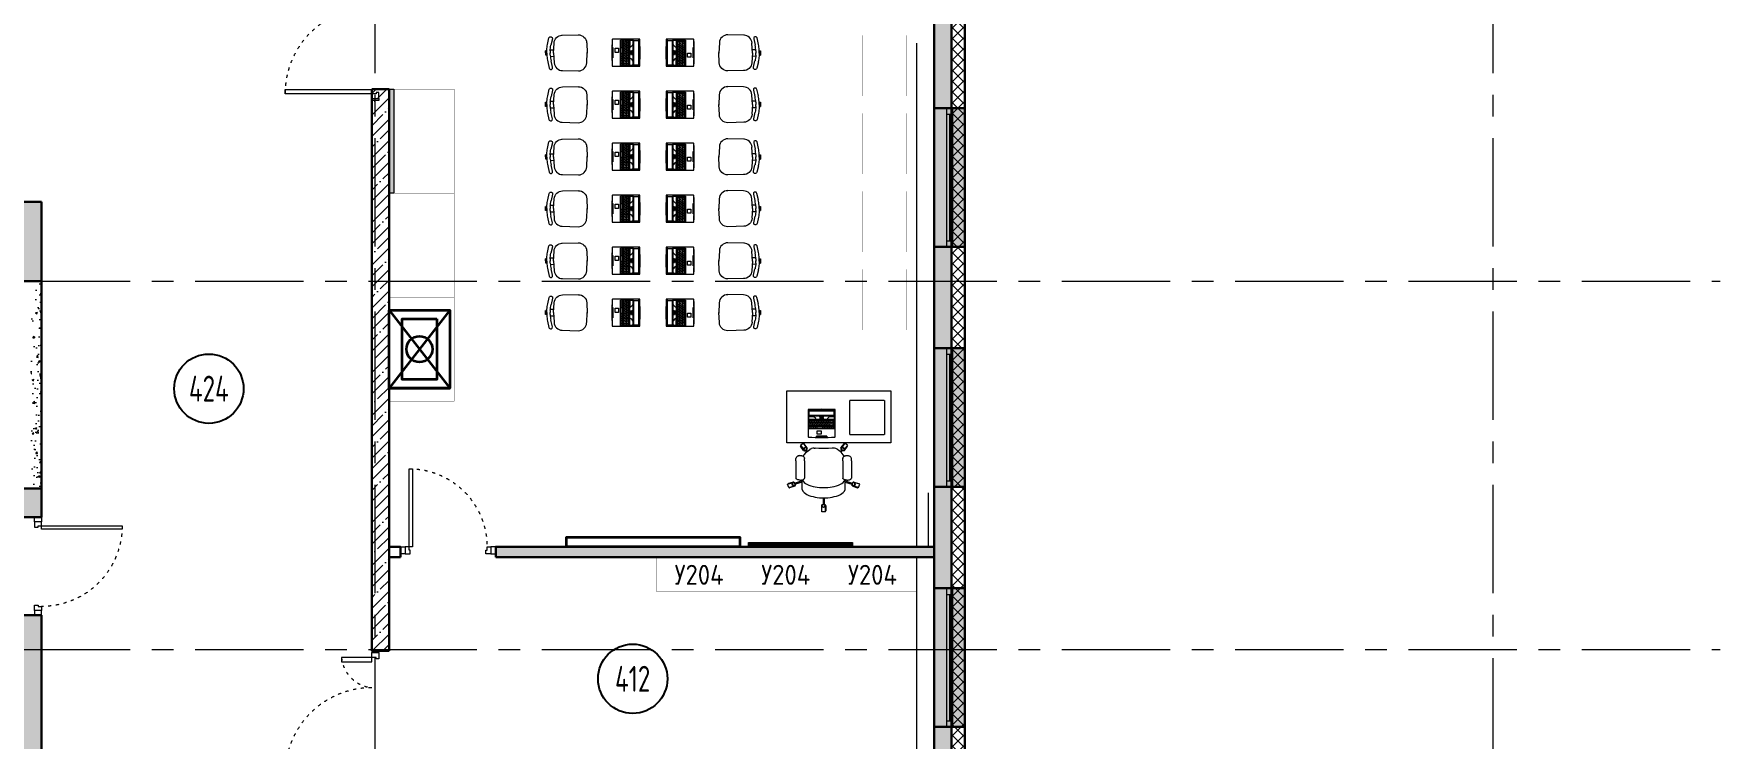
# Model space of a CAD drawing. Header units: millimetres. Extents: x -13407 to 93998, y -2611 to 109271.
# Drawn here: x 51575 to 71033, y 10503 to 18644 of the extents above; entities that cross this region are included whole.
import ezdxf
from ezdxf.enums import TextEntityAlignment as Align

# ---------------------------------------------------------------- set-up
doc = ezdxf.new("R2010")
doc.units = ezdxf.units.MM
for name, pattern in [('ACAD_ISO03W100', [30, 12, -18]), ('CENTER', [2, 1.25, -0.25, 0.25, -0.25]), ('HIDDEN', [6, 4, -2])]:
    doc.linetypes.add(name, pattern=pattern)
for name, color, linetype, lineweight in [('_ТХ_мебель передв', 250, 'Continuous', 13), ('АР_Двери', 5, 'Continuous', 18), ('АР_Маркер экспликации', 239, 'Continuous', 13), ('АР_МосжилНии_Стены', 202, 'Continuous', 30), ('АР_Навесной фасад', 5, 'Continuous', 5), ('АР_Номер помещения', 1, 'Continuous', 25), ('АР_Окна БЛОК', 250, 'Continuous', 13), ('АР_Оси', 193, 'Continuous', 9), ('АР_Перегородки газоблок', 165, 'Continuous', 30), ('АР_Перегородки газоблок_Штрих', 165, 'Continuous', 5), ('АР_Подоконники', 163, 'Continuous', 9), ('АР_Помещения_площадь', 19, 'Continuous', 9), ('АР_Сущ Несущая стена', 202, 'Continuous', 30), ('АР_Утеплитель', 250, 'Continuous', 9), ('АР_Штриховка монолит', 250, 'Continuous', 9), ('ТХ_мебель передв', 250, 'Continuous', 13), ('ТХ_обор_комп принт', 30, 'Continuous', 13)]:
    doc.layers.add(name, color=color, linetype=linetype, lineweight=lineweight)
doc.layers.add('ТХ_оборуд_учебн', color=80, linetype='Continuous')
doc.styles.add('ISOCPEUR', font='isocpeur.ttf', dxfattribs={"width": 0.7})
doc.styles.add('ISOCPEUR_1', font='isocpeur.ttf', dxfattribs={"width": 0.9, "height": 250})
doc.styles.get("Standard").update_dxf_attribs({"font": 'arial.ttf'})
pattern_1 = [(45, (-218395.23, -55205.68), (-123.74369, 123.74369), []), (45, (-218271.49, -55205.68), (-123.74369, 123.74369), [218.75, -43.75, 0, -43.75])]
pattern_2 = [(50, (-195010.61, -55205.68), (215.17805, -18.82564), [22.5, -247.5]), (355, (-195010.61, -55205.68), (-41.6254, 225.65764), [18, -198]), (100.45144, (-194992.68, -55207.25), (173.55265, 206.832), [19.12206, -210.34263]), (46.1842, (-195010.61, -55145.68), (320.1724, -49.65578), [33.75, -371.25]), (96.63564, (-194983.93, -55149.82), (280.3986, 292.23558), [28.6831, -315.51413]), (351.18416, (-195010.6, -55145.68), (280.3986, 292.2356), [27, -297]), (21, (-194980.61, -55160.68), (179.07212, -120.78567), [22.5, -247.5]), (326, (-194980.61, -55160.68), (72.9946, 217.54501), [18, -198]), (71.451445, (-194965.7, -55170.75), (252.06671, 96.75935), [19.12206, -210.34263]), (37.5, (-195010.615, -55205.68), (3.647957, 99.868156), [0, -195.6, 0, -201, 0, -198.75]), (7.5, (-195010.61, -55205.68), (78.92086, 118.323514), [0, -114.6, 0, -191.1, 0, -75.75]), (327.5, (-195077.515, -55205.68), (160.14673, -6.766462), [0, -75, 0, -234, 0, -310.5]), (317.5, (-195107.51, -55205.68), (174.95585, 30.031495), [0, -97.5, 0, -155.4, 0, -220.5])]

# ---------------------------------------------------------------- blocks, each defined once
blk = doc.blocks.new('*U167')
at = {"color": 253}
blk.add_lwpolyline([(-100, 80), (-100, 1010), (-140, 1010), (-140, 80)], close=True, dxfattribs=at)
for points in [[(-1130, 0), (-1130, 80), (-1075, 80), (-1075, 0), (-1130, 0)], [(-1075, 80), (-1075, 0), (-1015, 0), (-1015, 40), (-1030, 40), (-1030, 80), (-1075, 80)], [(-55, 80), (-55, 0), (-115, 0), (-115, 40), (-100, 40), (-100, 80), (-55, 80)], [(0, 0), (0, 80), (-55, 80), (-55, 0), (0, 0)]]:
    blk.add_lwpolyline(points, dxfattribs=at)
at = {"color": 253, "linetype": 'ACAD_ISO03W100', "ltscale": 3}
blk.add_arc((-100, 80), 930, 90, 180, dxfattribs=at)
blk = doc.blocks.new('Полуторная_на лестницу')
at = {"color": 253}
for points in [[(75, 80), (75, 1080), (125, 1080), (125, 80)], [(1375, 430), (1375, 80), (1425, 80), (1425, 430)]]:
    blk.add_lwpolyline(points, close=True, dxfattribs=at)
for points in [[(0, 0), (0, 80), (20, 80), (20, 0), (0, 0)], [(20, 80), (20, 0), (90, 0), (90, 30), (75, 30), (75, 80), (20, 80)], [(1480, 80), (1480, 0), (1410, 0), (1410, 30), (1425, 30), (1425, 80), (1480, 80)], [(1500, 0), (1500, 80), (1480, 80), (1480, 0), (1500, 0)]]:
    blk.add_lwpolyline(points, dxfattribs=at)
at = {"color": 253, "linetype": 'ACAD_ISO03W100', "ltscale": 3}
for centre, radius, start, end in [((75, 80), 1000, 0, 90), ((1465, 40), 392, 95.9075, 174.0925)]:
    blk.add_arc(centre, radius, start, end, dxfattribs=at)
blk = doc.blocks.new('*U118')
h = blk.add_hatch(color=253)
h.dxf.hatch_style = 1
h.paths.add_polyline_path([(-1600, -140), (0, -140), (0, 220), (-1600, 220)])
at = {"color": 253, "lineweight": 30}
for p, q in [((-1600, -140), (-1600, 220)), ((0, -140), (0, 220))]:
    blk.add_line(p, q, dxfattribs=at)
at = {"color": 253}
for p, q in [((0, 220), (-1600, 220)), ((-1600, 70), (0, 70)), ((-1600, 0), (0, 0)), ((-1530, 0), (-1530, 70)), ((-1530, 35), (-70, 35)), ((-70, 0), (-70, 70)), ((-1600, -140), (0, -140)), ((-1600, -140), (-1600, -140)), ((-1600, -140), (-1600, -140)), ((0, -140), (0, -140)), ((0, -140), (0, -140))]:
    blk.add_line(p, q, dxfattribs=at)
blk = doc.blocks.new('*U119')
h = blk.add_hatch(color=253)
h.dxf.hatch_style = 1
h.paths.add_polyline_path([(-1600, -140), (0, -140), (0, 220), (-1600, 220)])
at = {"color": 253, "lineweight": 30}
for p, q in [((-1600, -140), (-1600, 220)), ((0, -140), (0, 220))]:
    blk.add_line(p, q, dxfattribs=at)
at = {"color": 253}
for p, q in [((0, 220), (-1600, 220)), ((-1600, 70), (0, 70)), ((-1600, 0), (0, 0)), ((-1530, 0), (-1530, 70)), ((-1530, 35), (-70, 35)), ((-70, 0), (-70, 70)), ((-1600, -140), (0, -140)), ((-1600, -140), (-1600, -140)), ((-1600, -140), (-1600, -140)), ((0, -140), (0, -140)), ((0, -140), (0, -140))]:
    blk.add_line(p, q, dxfattribs=at)
blk = doc.blocks.new('*U117')
h = blk.add_hatch(color=253)
h.dxf.hatch_style = 1
h.paths.add_polyline_path([(-1600, -140), (0, -140), (0, 220), (-1600, 220)])
at = {"color": 253, "lineweight": 30}
for p, q in [((-1600, -140), (-1600, 220)), ((0, -140), (0, 220))]:
    blk.add_line(p, q, dxfattribs=at)
at = {"color": 253}
for p, q in [((0, 220), (-1600, 220)), ((-1600, 70), (0, 70)), ((-1600, 0), (0, 0)), ((-1530, 0), (-1530, 70)), ((-1530, 35), (-70, 35)), ((-70, 0), (-70, 70)), ((-1600, -140), (0, -140)), ((-1600, -140), (-1600, -140)), ((-1600, -140), (-1600, -140)), ((0, -140), (0, -140)), ((0, -140), (0, -140))]:
    blk.add_line(p, q, dxfattribs=at)
blk = doc.blocks.new('*U109')
at = {"color": 253}
for points in [[(0, 0), (0, -80), (55, -80), (55, 0), (0, 0)], [(55, -80), (55, 0), (115, 0), (115, -40), (100, -40), (100, -80), (55, -80)], [(1045, -80), (1045, 0), (985, 0), (985, -40), (1000, -40), (1000, -80), (1045, -80)], [(1100, 0), (1100, -80), (1045, -80), (1045, 0), (1100, 0)]]:
    blk.add_lwpolyline(points, dxfattribs=at)
blk.add_lwpolyline([(100, -80), (100, -980), (140, -980), (140, -80)], close=True, dxfattribs=at)
at = {"color": 253, "linetype": 'ACAD_ISO03W100', "ltscale": 3}
blk.add_arc((100, -80), 900, 270, 0, dxfattribs=at)
blk = doc.blocks.new('*U244')
at = {"layer": 'АР_Номер помещения', "color": 253}
blk.add_circle((-20263, 1438), 400, dxfattribs=at)
at = {"layer": 'АР_Номер помещения', "color": 253, "style": 'ISOCPEUR', "width": 0.7}
blk.add_attdef('НОМЕР_ПОМЕЩЕНИЯ', text='', height=300, dxfattribs=at).set_placement((-20263, 1438), align=Align.MIDDLE_CENTER)
at = {"layer": 'АР_Помещения_площадь', "color": 253, "lineweight": 30, "width": 0.7, "flags": 104}
blk.add_attdef('ИМЯ_ПОМЕЩЕНИЯ', text='', height=100, dxfattribs=at).set_placement((158, 1217), align=Align.MIDDLE_CENTER)
blk = doc.blocks.new('*U234')
at = {"layer": 'АР_Номер помещения', "color": 253}
blk.add_circle((-15051, 8363), 400, dxfattribs=at)
at = {"layer": 'АР_Номер помещения', "color": 253, "style": 'ISOCPEUR', "width": 0.7}
blk.add_attdef('НОМЕР_ПОМЕЩЕНИЯ', text='', height=300, dxfattribs=at).set_placement((-15051, 8363), align=Align.MIDDLE_CENTER)
at = {"layer": 'АР_Помещения_площадь', "color": 253, "lineweight": 30, "width": 0.7, "flags": 104}
blk.add_attdef('ИМЯ_ПОМЕЩЕНИЯ', text='', height=100, dxfattribs=at).set_placement((158, 1217), align=Align.MIDDLE_CENTER)
blk = doc.blocks.new('СК33 790х830')
at = {"color": 253}
for p, q in [((-25, 659), (-25, 719)), ((-20, 729), (20, 729)), ((-20, 729), (-20, 649)), ((-20, 649), (-16, 649)), ((-7, 568), (-7, 642)), ((-2, 649), (2, 649)), ((7, 568), (6, 642)), ((15, 649), (20, 649)), ((20, 729), (20, 649)), ((25, 659), (25, 719)), ((-403, 450), (-416, 412)), ((-416, 412), (-339, 388)), ((-350, 386), (-408, 405)), ((-403, 450), (-327, 426)), ((-335, 434), (-392, 452)), ((-338, 392), (-339, 388)), ((-333, 409), (-334, 405)), ((-250, 372), (-329, 399)), ((-327, 426), (-328, 422)), ((-250, 387), (-325, 410)), ((-249, 472), (-250, 402)), ((-250, 402), (-250, 398)), ((-250, 398), (-250, 380)), ((248, 472), (249, 380)), ((249, 387), (324, 410)), ((249, 372), (328, 399)), ((403, 450), (326, 426)), ((326, 426), (328, 422)), ((332, 409), (333, 405)), ((334, 434), (392, 452)), ((337, 392), (338, 388)), ((415, 412), (338, 388)), ((350, 386), (407, 405)), ((403, 450), (415, 412)), ((-319, 344), (-320, 340)), ((-320, 140), (-320, 340)), ((-316, 349), (-319, 344)), ((-312, 353), (-316, 349)), ((-306, 357), (-312, 353)), ((-298, 360), (-306, 357)), ((-290, 362), (-298, 360)), ((-290, 362), (-289, 362)), ((-280, 363), (-289, 362)), ((-280, 363), (-279, 363)), ((-270, 364), (-279, 363)), ((-270, 364), (-261, 363)), ((-261, 363), (-261, 363)), ((-261, 363), (-252, 362)), ((-252, 362), (-251, 362)), ((-251, 362), (-243, 360)), ((-250, 380), (-250, 370)), ((-250, 370), (-250, 362)), ((-243, 360), (-235, 357)), ((-235, 357), (-229, 353)), ((-229, 353), (-224, 349)), ((-224, 349), (-222, 344)), ((-222, 344), (-220, 340)), ((-221, 140), (-220, 340)), ((221, 344), (220, 340)), ((220, 140), (220, 340)), ((224, 349), (221, 344)), ((228, 353), (224, 349)), ((234, 357), (228, 353)), ((242, 360), (234, 357)), ((250, 362), (242, 360)), ((249, 380), (249, 370)), ((249, 370), (249, 362)), ((250, 362), (251, 362)), ((260, 363), (251, 362)), ((260, 363), (261, 363)), ((270, 364), (261, 363)), ((270, 364), (279, 363)), ((279, 363), (279, 363)), ((279, 363), (288, 362)), ((288, 362), (289, 362)), ((289, 362), (297, 360)), ((297, 360), (305, 357)), ((305, 357), (311, 353)), ((311, 353), (316, 349)), ((316, 349), (318, 344)), ((318, 344), (319, 340)), ((320, 140), (320, 340)), ((-320, 140), (-320, 131)), ((-320, 131), (-320, 123)), ((-320, 123), (-320, 115)), ((-319, 109), (-320, 115)), ((-318, 106), (-319, 109)), ((-315, 100), (-318, 106)), ((-311, 95), (-315, 100)), ((-305, 90), (-311, 95)), ((-303, 89), (-305, 90)), ((-296, 85), (-303, 89)), ((-293, 84), (-296, 85)), ((-290, 83), (-293, 84)), ((-284, 81), (-290, 83)), ((-281, 81), (-284, 81)), ((-278, 81), (-281, 81)), ((-274, 80), (-278, 81)), ((-277, -38), (-230, 27)), ((-240, 22), (-275, -27)), ((-270, 80), (-274, 80)), ((-267, 80), (-270, 80)), ((-263, 81), (-267, 80)), ((-260, 81), (-263, 81)), ((-257, 81), (-260, 81)), ((-257, 81), (-251, 83)), ((-248, 84), (-251, 83)), ((-245, 85), (-248, 84)), ((-245, 85), (-238, 89)), ((-245, -61), (-198, 4)), ((-236, 90), (-238, 89)), ((-237, 89), (-225, 73)), ((-236, 90), (-230, 95)), ((-230, 95), (-226, 100)), ((-230, 27), (-227, 25)), ((-226, 100), (-223, 106)), ((-225, 73), (-202, 42)), ((-222, 109), (-223, 106)), ((-222, 109), (-221, 115)), ((-221, 140), (-221, 131)), ((-221, 131), (-221, 123)), ((-221, 123), (-221, 115)), ((-221, 115), (-221, 115)), ((-216, 17), (-212, 14)), ((-202, 42), (-215, 25)), ((-192, 34), (-205, 17)), ((-202, 42), (-201, 40)), ((-201, 40), (-181, 26)), ((-201, 6), (-198, 4)), ((-181, 26), (-161, 10)), ((-161, 10), (-158, 8)), ((-158, 8), (-155, 7)), ((-155, 7), (-140, -1)), ((-56, 0), (56, 0)), ((55, 0), (99, -4)), ((155, 7), (139, -1)), ((155, 7), (158, 8)), ((158, 8), (160, 10)), ((174, 21), (160, 10)), ((180, 26), (174, 21)), ((200, 40), (180, 26)), ((187, 30), (196, 17)), ((192, 6), (189, 4)), ((236, -61), (189, 4)), ((197, 38), (206, 25)), ((200, 40), (201, 42)), ((217, 63), (201, 42)), ((207, 17), (204, 14)), ((225, 73), (217, 63)), ((221, 27), (218, 25)), ((220, 140), (220, 131)), ((220, 131), (220, 123)), ((220, 123), (220, 115)), ((220, 115), (220, 113)), ((221, 109), (220, 113)), ((222, 106), (221, 109)), ((268, -38), (221, 27)), ((225, 100), (222, 106)), ((229, 95), (225, 100)), ((237, 89), (225, 73)), ((235, 90), (229, 95)), ((231, 22), (267, -27)), ((237, 89), (235, 90)), ((244, 85), (237, 89)), ((247, 84), (244, 85)), ((250, 83), (247, 84)), ((256, 81), (250, 83)), ((259, 81), (256, 81)), ((262, 81), (259, 81)), ((266, 80), (262, 81)), ((270, 80), (266, 80)), ((273, 80), (270, 80)), ((277, 81), (273, 80)), ((280, 81), (277, 81)), ((283, 81), (280, 81)), ((283, 81), (289, 83)), ((292, 84), (289, 83)), ((295, 85), (292, 84)), ((295, 85), (302, 89)), ((304, 90), (302, 89)), ((304, 90), (310, 95)), ((310, 95), (314, 100)), ((314, 100), (317, 106)), ((318, 109), (317, 106)), ((318, 109), (319, 115)), ((319, 140), (319, 131)), ((319, 131), (319, 123)), ((319, 123), (319, 115)), ((319, 115), (319, 115)), ((-277, -38), (-245, -61)), ((-200, -7), (-235, -56)), ((-140, -1), (-125, -4)), ((-125, -4), (-110, -5)), ((-110, -5), (-99, -4)), ((-99, -4), (-55, 0)), ((111, -5), (99, -4)), ((111, -5), (125, -4)), ((125, -4), (139, -1)), ((191, -7), (226, -56)), ((268, -38), (236, -61))]:
    blk.add_line(p, q, dxfattribs=at)
for centre in [(0, 661), (-345, 411), (344, 411), (-221, 6), (212, 6)]:
    blk.add_circle(centre, 20, dxfattribs=at)
for centre, radius, start, end in [((-20, 719), 5, 90, 180), ((-20, 659), 5, 180, 270), ((0, 661), 17, 279.4623, 260.5377), ((20, 719), 5, 0, 90), ((20, 659), 5, 270, 0), ((-406, 409), 5, 162.3275, 252.3275), ((-394, 447), 5, 72.3275, 162.3275), ((-345, 411), 17, 351.7899, 332.8652), ((-349, 391), 5, 252.3275, 342.3275), ((-337, 429), 5, 342.3275, 72.3275), ((-152, 436), 103, 113.6677, 159.763), ((-152, 318), 103, 113.6677, 155.3986), ((-15, 128), 440, 88.0553, 113.9054), ((-15, 10), 440, 88.0553, 113.9054), ((14, 128), 440, 66.0946, 91.9447), ((14, 10), 440, 66.0946, 91.9447), ((151, 436), 103, 20.237, 66.3323), ((151, 318), 103, 24.6014, 66.3323), ((344, 411), 17, 207.1348, 188.2101), ((336, 429), 5, 107.6725, 197.6725), ((348, 391), 5, 197.6725, 287.6725), ((393, 447), 5, 17.6725, 107.6725), ((405, 409), 5, 287.6725, 17.6725), ((-236, 19), 5, 54, 144), ((-221, 6), 17, 63.4623, 44.5377), ((212, 6), 17, 135.4623, 116.5377), ((227, 19), 5, 36, 126), ((-271, -30), 5, 144, 234), ((-239, -53), 5, 234, 324), ((-204, -4), 5, 324, 54), ((195, -4), 5, 126, 216), ((230, -53), 5, 216, 306), ((263, -30), 5, 306, 36)]:
    blk.add_arc(centre, radius, start, end, dxfattribs=at)
blk = doc.blocks.new('laptop')
at = {"color": 253}
for p, q in [((-150, 325), (-155, 323)), ((-150, 325), (-155, 323)), ((-155, 323), (-155, 10)), ((-155, 323), (-155, 10)), ((-150, 313), (-155, 311)), ((155, 248), (-155, 248)), ((0, 326), (-150, 325)), ((0, 326), (-150, 325)), ((0, 314), (-150, 313)), ((-147, 210), (-147, 234)), ((-147, 210), (-147, 100)), ((147, 210), (-147, 210)), ((-147, 210), (-72, 210)), ((-143, 309), (-140, 310)), ((-143, 254), (-143, 309)), ((-140, 253), (-143, 254)), ((-140, 310), (140, 310)), ((140, 253), (-140, 253)), ((-137, 244), (-96, 244)), ((-130, 210), (-130, 194)), ((-128, 210), (-128, 194)), ((-111, 210), (-111, 194)), ((-94, 210), (-94, 194)), ((-68, 219), (-92, 243)), ((-77, 210), (-77, 194)), ((-60, 210), (-60, 194)), ((-43, 210), (-43, 194)), ((-26, 210), (-26, 194)), ((-19, 242), (-21, 242)), ((-21, 242), (-21, 237)), ((-21, 237), (-19, 237)), ((-21, 226), (-21, 220)), ((21, 226), (-21, 226)), ((-21, 220), (21, 220)), ((-19, 237), (-19, 242)), ((-9, 210), (-9, 194)), ((-6, 242), (-8, 242)), ((-8, 242), (-8, 237)), ((-8, 237), (-6, 237)), ((-6, 237), (-6, 242)), ((150, 325), (0, 326)), ((150, 325), (0, 326)), ((150, 313), (0, 314)), ((8, 242), (6, 242)), ((6, 242), (6, 237)), ((6, 237), (8, 237)), ((8, 237), (8, 242)), ((8, 210), (8, 194)), ((21, 242), (19, 242)), ((19, 242), (19, 237)), ((19, 237), (21, 237)), ((21, 237), (21, 242)), ((21, 220), (21, 226)), ((25, 210), (25, 194)), ((42, 210), (42, 194)), ((59, 210), (59, 194)), ((68, 219), (92, 243)), ((69, 210), (69, 211)), ((69, 210), (69, 211)), ((147, 210), (69, 210)), ((76, 210), (76, 194)), ((79, 210), (79, 194)), ((96, 244), (137, 244)), ((96, 210), (96, 194)), ((113, 210), (113, 194)), ((130, 210), (130, 194)), ((140, 310), (143, 309)), ((143, 254), (140, 253)), ((143, 309), (143, 254)), ((147, 234), (147, 210)), ((147, 210), (147, 100)), ((155, 323), (150, 325)), ((155, 323), (150, 325)), ((155, 311), (150, 313)), ((155, 10), (155, 323)), ((155, 10), (155, 323)), ((-155, 10), (-155, 8)), ((-155, 8), (-152, 5)), ((-152, 5), (-150, 5)), ((-150, 5), (0, 0)), ((-130, 194), (-147, 194)), ((147, 192), (-147, 192)), ((147, 173), (-147, 173)), ((147, 155), (-147, 155)), ((147, 137), (-147, 137)), ((147, 118), (-147, 118)), ((147, 100), (-147, 100)), ((-138, 192), (-138, 173)), ((-129, 173), (-129, 155)), ((76, 194), (-128, 194)), ((-123, 155), (-123, 137)), ((-123, 118), (-123, 100)), ((-119, 192), (-119, 173)), ((-114, 137), (-114, 118)), ((-110, 173), (-110, 155)), ((-103, 155), (-103, 137)), ((-99, 192), (-99, 173)), ((-98, 118), (-98, 100)), ((-94, 137), (-94, 118)), ((-90, 173), (-90, 155)), ((-84, 155), (-84, 137)), ((-80, 192), (-80, 173)), ((-75, 137), (-75, 118)), ((-74, 118), (-74, 100)), ((-71, 173), (-71, 155)), ((-64, 155), (-64, 137)), ((-60, 192), (-60, 173)), ((-59, 14), (-59, 1)), ((59, 14), (-59, 14)), ((-59, 1), (-59, 14)), ((-59, 14), (59, 14)), ((-55, 137), (-55, 118)), ((-55, 118), (-55, 100)), ((-51, 173), (-51, 155)), ((-45, 155), (-45, 137)), ((-41, 192), (-41, 173)), ((-36, 137), (-36, 118)), ((-32, 173), (-32, 155)), ((-25, 155), (-25, 137)), ((-21, 192), (-21, 173)), ((-16, 137), (-16, 118)), ((-12, 173), (-12, 155)), ((-6, 155), (-6, 137)), ((-2, 192), (-2, 173)), ((0, 0), (150, 5)), ((3, 137), (3, 118)), ((7, 173), (7, 155)), ((9, 118), (9, 100)), ((14, 155), (14, 137)), ((18, 192), (18, 173)), ((23, 137), (23, 118)), ((27, 173), (27, 155)), ((29, 118), (29, 100)), ((33, 155), (33, 137)), ((37, 192), (37, 173)), ((42, 137), (42, 118)), ((46, 173), (46, 155)), ((48, 118), (48, 100)), ((53, 155), (53, 137)), ((57, 192), (57, 173)), ((59, 1), (59, 14)), ((59, 14), (59, 1)), ((62, 137), (62, 118)), ((66, 173), (66, 155)), ((68, 118), (68, 100)), ((72, 155), (72, 137)), ((76, 192), (76, 173)), ((147, 194), (79, 194)), ((81, 137), (81, 118)), ((85, 173), (85, 155)), ((87, 118), (87, 100)), ((90, 118), (90, 100)), ((92, 155), (92, 137)), ((96, 192), (96, 173)), ((105, 173), (105, 155)), ((109, 137), (109, 100)), ((129, 192), (129, 100)), ((150, 5), (153, 6)), ((153, 6), (155, 8)), ((155, 8), (155, 10))]:
    blk.add_line(p, q, dxfattribs=at)
blk.add_lwpolyline([(-52, 79), (-4, 79), (-4, 39), (-52, 39)], close=True, dxfattribs=at)
for centre, radius, start, end in [((-137, 234), 10, 90, 180), ((-96, 239), 5, 45, 90), ((-72, 215), 5, 270, 45), ((72, 215), 5, 135, 236.1175), ((96, 239), 5, 90, 135), ((137, 234), 10, 0, 90), ((-150, 10), 5, 180, 266.4167), ((0, 2405), 2405, 266.4167, 273.5833), ((150, 10), 5, 273.5833, 0)]:
    blk.add_arc(centre, radius, start, end, dxfattribs=at)
blk = doc.blocks.new('A$C3da1b1ea')
at = {"color": 253, "lineweight": 0}
blk.add_lwpolyline([(0, 0), (50, 0), (50, -1200), (0, -1200), (0, 0)], dxfattribs=at)
blk = doc.blocks.new('стол с тумбой 1200х600')
at = {"color": 253}
blk.add_lwpolyline([(-19012, 19801), (-19012, 21001), (-19612, 21001), (-19612, 19801)], close=True, dxfattribs=at)
at = {"color": 253, "linetype": 'HIDDEN', "ltscale": 0.1}
blk.add_lwpolyline([(-19505, 19875), (-19105, 19875), (-19105, 20275), (-19505, 20275)], close=True, dxfattribs=at)
blk = doc.blocks.new('У204')
at = {"layer": 'ТХ_мебель передв', "color": 253, "ltscale": 100, "const_width": 2}
blk.add_lwpolyline([(-73103, 108743.5), (-72703, 108743.5), (-72703, 107743.5), (-73103, 107743.5)], close=True, dxfattribs=at)
blk = doc.blocks.new('У074')
at = {"layer": '_ТХ_мебель передв', "color": 253, "const_width": 2}
blk.add_lwpolyline([(271167, 70388.5), (272367, 70388.5), (272367, 69638.5), (271167, 69638.5)], close=True, dxfattribs=at)
blk = doc.blocks.new('стуо без подлокот')
at = {"color": 253, "extrusion": (-5.44802e-05, 0.000471638, 1)}
for p, q in [((-8645, 20682, 0), (-8627, 20756, 0)), ((-8588, 20746, 0), (-8606, 20672, 0)), ((-8603, 20770, 0), (-8602, 20770, 0)), ((-8577, 20581, 0), (-8569, 20694, 0)), ((-8474, 20785, 0), (-8288, 20787, 0)), ((-8193, 20693, 0), (-8189, 20575, 0)), ((-8669, 20558, 0), (-8669, 20606, 0)), ((-8668, 20606, 0), (-8669, 20558, 0)), ((-8654, 20558, 0), (-8669, 20558, 0)), ((-8654, 20606, 0), (-8668, 20606, 0)), ((-8654, 20582, 0), (-8653, 20617, 0)), ((-8654, 20582, 0), (-8654, 20606, 0)), ((-8654, 20582, 0), (-8654, 20558, 0)), ((-8654, 20582, 0), (-8654, 20548, 0)), ((-8647, 20482, 0), (-8630, 20408, 0)), ((-8615, 20606, 0), (-8615, 20581, 0)), ((-8615, 20557, 0), (-8615, 20582, 0)), ((-8615, 20543, 0), (-8575, 20543, 0)), ((-8614, 20620, 0), (-8574, 20619, 0)), ((-8591, 20417, 0), (-8608, 20492, 0)), ((-8577, 20582), (-8571, 20469, 0)), ((-8195, 20464, 0), (-8189, 20582, 0)), ((-8606, 20393, 0), (-8605, 20394, 0)), ((-8484, 20377, 0), (-8294, 20371, 0))]:
    blk.add_line(p, q, dxfattribs=at)
at = {"color": 253, "extrusion": (5.44802e-05, -0.000471638, -1)}
for centre, major_axis, start_param, end_param in [((-8363, 20612, 0), (-219, 190, 0), 5.584367, 5.811166), ((-8608, 20751, 0), (12.7, 14.6, 0), 4.240369, 5.829345), ((-8325, 20602, 0), (190, 219, 0), 4.01357, 4.240369), ((-8607, 20751, 0), (12.7, 14.6, 0), -0.45384, 1.098777), ((-8473, 20688, 0), (63.4, 73.1, 0), 4.061153, 5.558057), ((-8290, 20690, 0), (63.4, 73.1, 0), -0.725128, 0.826554)]:
    blk.add_ellipse(centre, major_axis=major_axis, ratio=1, start_param=start_param, end_param=end_param, dxfattribs=at)
at = {"color": 253, "extrusion": (-5.44802e-05, 0.000471638, 1)}
for centre, major_axis, start_param, end_param in [((-8364, 20547, 0), (-222, -187, 0), 5.584367, 5.811166), ((-8325, 20557, 0), (187, -222, 0), 4.01357, 4.240369), ((-8475, 20473, 0), (62.2, -74.2, 0), 4.061153, 5.558057), ((-8292, 20468, 0), (62.2, -74.2, 0), -0.725128, 0.826554), ((-8611, 20412, 0), (12.4, -14.8, 0), 4.240369, 5.829345), ((-8610, 20412, 0), (12.4, -14.8, 0), -0.45384, 1.098777)]:
    blk.add_ellipse(centre, major_axis=major_axis, ratio=1, start_param=start_param, end_param=end_param, dxfattribs=at)
blk = doc.blocks.new('У075')
at = {"layer": 'ТХ_мебель передв', "color": 253, "const_width": 2}
blk.add_lwpolyline([(269215, 69082), (269215, 68332), (267715, 68332), (267715, 69082)], close=True, dxfattribs=at)

msp = doc.modelspace()

# ---------------------------------------------------------------- hatches: boundary and pattern name
at = {"layer": 'АР_Перегородки газоблок_Штрих', "ltscale": 100}
h = msp.add_hatch(dxfattribs=at)
h.set_pattern_fill('AR-CONC', color=253, scale=30)
h.set_pattern_definition(pattern_2)
h.paths.add_polyline_path([(51665, 15790.7), (51653.9, 15790.7), (51545, 15790.7), (51545, 13397), (51665, 13397), (51665, 15282.5)])
h = msp.add_hatch(dxfattribs=at)
h.set_pattern_fill('AR-CONC', color=253, scale=30)
h.set_pattern_definition(pattern_2)
edge = h.paths.add_edge_path()
edge.add_line((61965, 12604.4), (56904.9, 12604.4))
edge.add_line((56904.9, 12604.4), (56904.9, 12724.4))
edge.add_line((56904.9, 12724.4), (61965, 12724.4))
at = {"layer": 'АР_Утеплитель', "ltscale": 100}
h = msp.add_hatch(dxfattribs=at)
h.set_pattern_fill('ANSI37', color=253, scale=700)
h.set_pattern_definition([(45, (-945096.63, 49153.53), (-61.871843, 61.871843), []), (135, (-945096.63, 49153.53), (-61.871843, -61.871843), [])])
h.paths.add_polyline_path([(68515, 9610), (62165, 9610), (62165, 27480), (51665, 27480), (51665, 31445), (16865, 31445), (16865, 27480), (11889.8, 27480), (11889.8, 27630), (16715, 27630), (16715, 31595), (51815, 31595), (51815, 27630), (62315, 27630), (62315, 9760), (68665, 9760), (68665, -250), (55265, -250), (55265, 6100), (47385, 6100), (47385, 11290), (39149.7, 11290), (39149.7, 11040), (38999.7, 11040), (38999.7, 11440), (47535, 11440), (47535, 6250), (55415, 6250), (55415, -100), (68515, -100)])
at = {"layer": 'АР_Штриховка монолит', "ltscale": 100}
h = msp.add_hatch(dxfattribs=at)
h.set_pattern_fill('ANSI35', color=253, scale=700)
h.set_pattern_definition([(45, (-951587.81, 109999.9), (-123.743687, 123.743687), []), (45, (-951464.07, 109999.9), (-123.743687, 123.743687), [218.75, -43.75, 0, -43.75])])
h.paths.add_polyline_path([(68515, 9610), (62165, 9610), (62165, 27280.4), (61965, 27279.6), (61965, 9610), (61865, 9610), (61865, 8471.7), (62165, 8471.7), (62165, 9410), (68315, 9410), (68515, 9410)])
h = msp.add_hatch(dxfattribs=at)
h.set_pattern_fill('ANSI35', color=253, scale=700)
h.set_pattern_definition(pattern_1)
h.paths.add_polyline_path([(55675.1, 18003.5), (55475.1, 18003.5), (55475, 13847.2), (55675, 13847.2)])
h = msp.add_hatch(dxfattribs=at)
h.set_pattern_fill('ANSI35', color=253, scale=700)
h.set_pattern_definition([(45, (-951587.71, 109999.9), (-123.743687, 123.743687), []), (45, (-951463.97, 109999.9), (-123.743687, 123.743687), [218.75, -43.75, 0, -43.75])])
h.paths.add_polyline_path([(55415.1, 6450), (51665.1, 6450), (51665, 11935.7), (51365, 11935.7), (51365.1, 6450), (47735.1, 6450), (47735.1, 13236.3), (51365.1, 13236.3), (51365.1, 13065.7), (51665.1, 13065.7), (51665.1, 13396.3), (50944.9, 13396.3), (50944.9, 15790), (51665.1, 15790), (51665, 16702.5), (51365, 16702.5), (51365.1, 15990), (50384.9, 15990), (50384.9, 15790), (50784.9, 15790), (50784.9, 13396.3), (47735.1, 13396.3), (47735.1, 15790), (50384.9, 15790), (50384.9, 15990), (47735, 15990), (47735, 16777.5), (47535, 16777.5), (47535, 15990), (41738.4, 15990), (41738.4, 15790), (47535.1, 15790), (47535.1, 6250), (55415.1, 6250)])
h = msp.add_hatch(dxfattribs=at)
h.set_pattern_fill('ANSI35', color=253, scale=700)
h.set_pattern_definition(pattern_1)
h.paths.add_polyline_path([(55675, 13916.5), (55475, 13916.5), (55475, 11522.8), (55675, 11522.8)])
at = {"layer": 'ТХ_мебель передв', "transparency": 33554508}
h = msp.add_hatch(color=253, dxfattribs=at)
h.dxf.hatch_style = 1
h.paths.add_polyline_path([(55675, 16804.5), (55728, 16804.5), (55728, 18004.5), (55675, 18004.5)])

# ---------------------------------------------------------------- linework, layer by layer
at = {"layer": 'АР_МосжилНии_Стены', "color": 253, "ltscale": 100}
for points in [[(50946.6, 13396.3), (51665, 13396.3)], [(51665, 13396.3), (51665, 13065.7)], [(51665, 13065.7), (51365, 13065.7)]]:
    msp.add_lwpolyline(points, dxfattribs=at)
at = {"layer": 'АР_Навесной фасад', "color": 253, "ltscale": 100}
for p, q in [((62325, 9770), (62325, 27640)), ((62315, 9760), (62315, 27630))]:
    msp.add_line(p, q, dxfattribs=at)
at = {"layer": 'АР_Оси', "color": 253, "linetype": 'CENTER', "ltscale": 1000}
for p, q in [((55515, -1811.3), (55515, 32496.2)), ((62165, -1811.3), (62165, 32496.2)), ((68415, -1811.3), (68415, 32496.2)), ((-12563.8, 15790), (71033.4, 15790)), ((-12563.8, 11540), (71033.4, 11540))]:
    msp.add_line(p, q, dxfattribs=at)
at = {"layer": 'АР_Перегородки газоблок', "color": 253, "ltscale": 100}
for points in [[(51665, 15790.7), (51665, 13397)], [(55675, 12724.4), (55804.9, 12724.5), (55804.8, 12604.5)], [(56904.8, 12604.4), (56904.9, 12724.4), (61965, 12724.4)], [(56904.9, 12724.4), (61965, 12724.4)], [(55675, 12604.4), (55804.9, 12604.5)], [(61965, 12604.4), (56904.8, 12604.4)], [(56904.8, 12604.4), (61965, 12604.4)]]:
    msp.add_lwpolyline(points, dxfattribs=at)
at = {"layer": 'АР_Подоконники', "color": 253, "ltscale": 100}
for p, q in [((61765, 12724.4), (61765, 18535)), ((61765, 9610), (61765, 12604.4))]:
    msp.add_line(p, q, dxfattribs=at)
at = {"layer": 'АР_Сущ Несущая стена', "color": 253, "ltscale": 100}
for p, q in [((62165, 9610), (62165, 27480)), ((61965, 9610), (61965, 27280)), ((61965, 17785), (61965, 18955)), ((55475, 18004.6), (55475, 15416.5)), ((55675, 18004.6), (55475, 18004.6)), ((55675, 18004.6), (55475, 18004.6)), ((55675, 18004.6), (55675, 11522.8)), ((51365, 16702.5), (51665, 16702.5)), ((51665, 16702.5), (51665, 15790)), ((50944.9, 15790), (51665, 15790)), ((55475, 15456.2), (55475, 11522.8)), ((51365, 11935.7), (51665, 11935.7)), ((51665, 11935.7), (51665, 6450)), ((55675, 11522.8), (55475, 11522.8))]:
    msp.add_line(p, q, dxfattribs=at)
at = {"layer": 'ТХ_мебель передв', "color": 253, "ltscale": 100}
msp.add_line((61895, 13345), (61895, 12724.4), dxfattribs=at)
at = {"layer": 'ТХ_мебель передв', "color": 253}
msp.add_lwpolyline([(55675, 18004.5), (55728, 18004.5), (55728, 16804.5), (55675, 16804.5)], close=True, dxfattribs=at)
at = {"layer": 'ТХ_мебель передв', "color": 253, "const_width": 50}
msp.add_lwpolyline([(61019.9, 12749.4), (59819.9, 12749.4)], dxfattribs=at)
at = {"layer": 'ТХ_обор_комп принт', "color": 253, "lineweight": 35}
msp.add_lwpolyline([(57720.1, 12724.4), (57720.1, 12835.6), (59719.9, 12835.6), (59719.9, 12724.4)], close=True, dxfattribs=at)
at = {"layer": 'ТХ_оборуд_учебн', "color": 253, "lineweight": 25, "ltscale": 100, "const_width": 2}
for points in [[(61140, 17924.4), (61140, 18624.4), (61640, 18624.4), (61640, 17924.4)], [(61140, 17024.4), (61140, 17724.4), (61640, 17724.4), (61640, 17024.4)], [(55750, 15604.5), (55750, 16804.5), (56350, 16804.5), (56350, 15604.5)], [(61140, 16124.4), (61140, 16824.4), (61640, 16824.4), (61640, 16124.4)], [(61140, 15224.4), (61140, 15924.4), (61640, 15924.4), (61640, 15224.4)]]:
    msp.add_lwpolyline(points, close=True, dxfattribs=at)
at = {"layer": 'ТХ_оборуд_учебн', "color": 253, "lineweight": 35, "ltscale": 100}
for points in [[(55675, 15454.5), (56375, 14554.5)], [(56375, 15454.5), (55675, 14554.5)], [(55675, 15454.5), (56375, 15454.5)], [(55675, 14554.5), (56379.9, 14554.5)]]:
    msp.add_lwpolyline(points, dxfattribs=at)
for points in [[(55675, 14554.5), (55675, 15454.5), (56375, 15454.5), (56375, 14554.5)], [(56225, 15354.5), (56225, 14654.5), (55825, 14654.5), (55825, 15354.5)]]:
    msp.add_lwpolyline(points, close=True, dxfattribs=at)
msp.add_circle((56024.9, 15004.5), 150, dxfattribs=at)

# ---------------------------------------------------------------- block references
at = {"layer": 'АР_Двери', "color": 253, "rotation": 90.00000000000001}
for p in [(55555, 17874.6), (55555, 10022.8)]:
    msp.add_blockref('Полуторная_на лестницу', p, dxfattribs=at)
at = {"layer": 'АР_Двери', "color": 253, "xscale": -1}
for name, p, rotation in [('*U109', (55804.9, 12644.5), 180), ('*U167', (51585, 13065.7), 270)]:
    msp.add_blockref(name, p, dxfattribs=dict(at, rotation=rotation))
at = {"layer": 'АР_Маркер экспликации', "color": 253}
ref = msp.add_blockref('*U234', (68646.7, 6185.2), dxfattribs=at)
ref.add_attrib('НОМЕР_ПОМЕЩЕНИЯ', '424', dxfattribs={"layer": 'АР_Номер помещения', "color": 253, "height": 300, "style": 'ISOCPEUR', "width": 0.7}).set_placement((53595.6, 14548.5), align=Align.MIDDLE_CENTER)
ref = msp.add_blockref('*U244', (78748.8, 9762.5), dxfattribs=at)
ref.add_attrib('НОМЕР_ПОМЕЩЕНИЯ', '412', dxfattribs={"layer": 'АР_Номер помещения', "color": 253, "height": 300, "style": 'ISOCPEUR', "width": 0.7}).set_placement((58485.3, 11200.5), align=Align.MIDDLE_CENTER)
at = {"layer": 'АР_Окна БЛОК', "color": 253, "rotation": 270}
for name, p in [('*U119', (62105, 16185)), ('*U118', (62105, 13415)), ('*U117', (62105, 10645))]:
    msp.add_blockref(name, p, dxfattribs=at)
at = {"layer": 'ТХ_мебель передв', "color": 253}
for name, p, rotation in [('У075', (130097, -249590.6), 90), ('У074', (128358.5, -253642.6), 90), ('стуо без подлокот', (51290.4, 39002.6, 0), 180), ('У075', (130097, -251090.6), 90), ('У074', (-13963.5, 289171.5), 270), ('У074', (128358.5, -254842.6), 90), ('стуо без подлокот', (51290.4, 37802.6, 0), 180), ('У074', (-13963.5, 287971.5), 270), ('У075', (130097, -252590.6), 90), ('У074', (128358.5, -256042.6), 90), ('стуо без подлокот', (51290.4, 36602.6, 0), 180), ('У074', (-13963.5, 286771.5), 270), ('СК33 790х830', (60688.5, 13857.3), 180), ('У204', (-48978.5, -60498.6), 270), ('У204', (-47978.5, -60498.6), 270), ('У204', (-46978.5, -60498.6), 270)]:
    msp.add_blockref(name, p, dxfattribs=dict(at, rotation=rotation))
at = {"layer": 'ТХ_мебель передв', "color": 253, "xscale": -1}
for name, p, rotation in [('У074', (-10918.5, -253642.6), 270), ('стуо без подлокот', (66149.6, 39002.6, 0), 180), ('У074', (-10918.5, -254842.6), 270), ('стуо без подлокот', (66149.6, 37802.6, 0), 180), ('стуо без подлокот', (66149.6, 36602.6, 0), 180), ('У074', (-10918.5, -256042.6), 270), ('стол с тумбой 1200х600', (81266.1, -5087.8), 90)]:
    msp.add_blockref(name, p, dxfattribs=dict(at, rotation=rotation))
at = {"layer": 'ТХ_мебель передв', "color": 253}
for p in [(66149.6, -2753.8, 0), (66149.6, -3953.8, 0), (66149.6, -5153.8, 0)]:
    msp.add_blockref('стуо без подлокот', p, dxfattribs=at)
at = {"layer": 'ТХ_мебель передв', "color": 253, "xscale": -1}
for p in [(51290.4, -2753.8, 0), (51290.4, -3953.8, 0), (51290.4, -5153.8, 0)]:
    msp.add_blockref('стуо без подлокот', p, dxfattribs=at)
at = {"layer": 'ТХ_мебель передв', "color": 253, "lineweight": 0, "rotation": 270}
msp.add_blockref('A$C3da1b1ea', (61019.9, 12774.4), dxfattribs=at)
at = {"layer": 'ТХ_обор_комп принт', "color": 253}
for p, rotation in [((58244.3, 18424.4), 269.9999999999999), ((59195.7, 18424.4), 89.99999999999997), ((58244.3, 17824.4), 269.9999999999999), ((59195.7, 17824.4), 89.99999999999997), ((58244.3, 17224.4), 269.9999999999999), ((59195.7, 17224.4), 89.99999999999997), ((58244.3, 16624.4), 269.9999999999999), ((59195.7, 16624.4), 89.99999999999997), ((58244.3, 16024.4), 269.9999999999999), ((59195.7, 16024.4), 89.99999999999997), ((58244.3, 15424.4), 269.9999999999999), ((59195.7, 15424.4), 89.99999999999997)]:
    msp.add_blockref('laptop', p, dxfattribs=dict(at, rotation=rotation))
msp.add_blockref('laptop', (60664.7, 13984.4), dxfattribs=at)

# ---------------------------------------------------------------- texts
at = {"layer": 'ТХ_мебель передв', "color": 253, "style": 'ISOCPEUR_1', "width": 0.9}
for p in [(58969.5, 12285.9), (59969.5, 12285.9), (60969.5, 12285.9)]:
    msp.add_text('У204', height=230, dxfattribs=at).set_placement(p)

doc.saveas('drawing.dxf')
